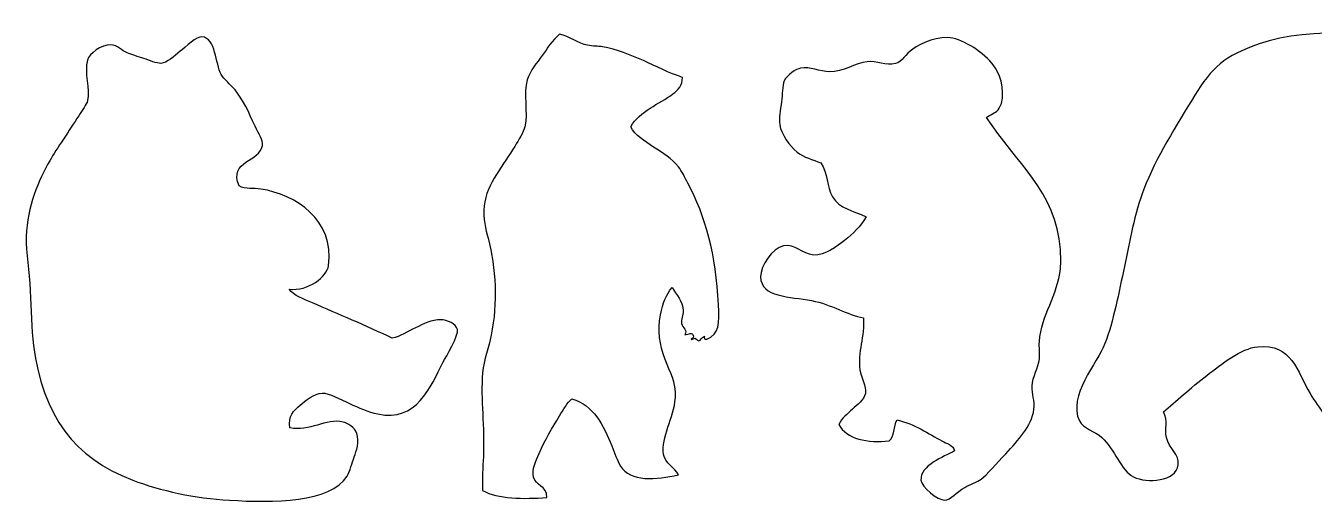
# Model space of a CAD drawing. Header units: centimetres. Extents: x -66 to 65, y -66 to 66.
# Drawn here: x 11.89 to 25.89, y -13.39 to -8.2 of the extents above; entities that cross this region are included whole.
import ezdxf

# ---------------------------------------------------------------- set-up
doc = ezdxf.new("R2010")
doc.units = ezdxf.units.CM
doc.header["$MEASUREMENT"] = 0
doc.layers.add('Layer 1', color=7, linetype='Continuous')

msp = doc.modelspace()

# ---------------------------------------------------------------- linework, layer by layer
at = {"layer": 'Layer 1'}
for points, knots in [([(32.33678, -10.86854), (32.34726, -11.01687), (32.59004, -10.93043), (32.61345, -11.06584), (32.61345, -11.06584), (32.56363, -11.18051), (32.4057, -11.16048), (32.30418, -11.16453), (32.30418, -11.16453), (31.98033, -11.17779), (31.7222, -11.13926), (31.44153, -11.08232), (31.44153, -11.08232), (31.2832, -11.05025), (31.12104, -10.97244), (30.98579, -11.00006), (30.98579, -11.00006), (30.9107, -11.01546), (30.79929, -11.11894), (30.77418, -11.23046), (30.77418, -11.23046), (30.74045, -11.38043), (30.77677, -11.68052), (30.82313, -11.80619), (30.82313, -11.80619), (30.87052, -11.93499), (31.07758, -12.12816), (31.16487, -12.25037), (31.16487, -12.25037), (31.28637, -12.42047), (31.39231, -12.57917), (31.5392, -12.66161), (31.5392, -12.66161), (31.7424, -12.62751), (32.00709, -12.71807), (32.02749, -12.87545), (32.02749, -12.87545), (32.06485, -13.16477), (31.61326, -13.13871), (31.2788, -13.13871), (31.2788, -13.13871), (31.1183, -13.13871), (30.93003, -13.15406), (30.85557, -13.12231), (30.85557, -13.12231), (30.75786, -13.08053), (30.71992, -12.92424), (30.64401, -12.84257), (30.64401, -12.84257), (30.55828, -12.75044), (30.40551, -12.6775), (30.28595, -12.59577), (30.28595, -12.59577), (29.95853, -12.37246), (29.62595, -11.98424), (29.37454, -11.74042), (29.37454, -11.74042), (29.00894, -12.0611), (28.56605, -12.46718), (28.13756, -12.79328), (28.13756, -12.79328), (27.9016, -12.97272), (27.66954, -13.24101), (27.25853, -13.12234), (27.25853, -13.12234), (27.03564, -13.22595), (26.63194, -13.147), (26.33087, -13.17161), (26.33087, -13.17161), (26.19403, -13.05863), (26.2085, -12.84257), (26.13548, -12.66165), (26.13548, -12.66165), (26.07894, -12.52155), (25.93493, -12.35868), (25.84259, -12.20109), (25.84259, -12.20109), (25.70191, -11.96095), (25.64167, -11.65253), (25.27297, -11.69108), (25.27297, -11.69108), (25.08983, -11.71024), (24.87972, -11.88113), (24.71951, -12.00363), (24.71951, -12.00363), (24.542, -12.13949), (24.38275, -12.28729), (24.24752, -12.39849), (24.24752, -12.39849), (24.30541, -12.50358), (24.25601, -12.576), (24.28006, -12.67813), (24.28006, -12.67813), (24.30916, -12.80198), (24.42532, -12.85995), (24.41026, -12.9742), (24.41026, -12.9742), (24.38639, -13.15552), (24.06895, -13.17851), (23.92208, -13.10586), (23.92208, -13.10586), (23.79487, -13.04299), (23.70909, -12.7946), (23.58021, -12.67813), (23.58021, -12.67813), (23.50025, -12.60595), (23.37905, -12.58471), (23.33605, -12.49718), (23.33605, -12.49718), (23.20381, -12.22789), (23.53385, -11.86453), (23.61267, -11.65819), (23.61267, -11.65819), (23.70303, -11.42192), (23.76491, -11.09955), (23.82428, -10.81922), (23.82428, -10.81922), (23.88397, -10.53765), (23.9312, -10.25463), (24.03589, -9.98015), (24.03589, -9.98015), (24.1653, -9.64114), (24.39048, -9.28438), (24.58927, -8.96023), (24.58927, -8.96023), (24.77178, -8.66268), (24.90939, -8.5328), (25.28912, -8.40085), (25.28912, -8.40085), (25.8535, -8.20495), (26.66876, -8.30224), (27.42132, -8.30224), (27.42132, -8.30224), (27.94604, -8.30224), (28.44375, -8.25877), (28.88619, -8.23639), (28.88619, -8.23639), (29.26685, -8.21713), (29.58284, -8.34725), (29.89528, -8.54894), (29.89528, -8.54894), (30.11004, -8.51711), (30.28049, -8.68951), (30.49752, -8.76286), (30.49752, -8.76286), (30.5698, -8.78725), (30.64465, -8.78228), (30.70913, -8.81218), (30.70913, -8.81218), (30.90995, -8.90545), (31.03883, -9.14037), (31.21358, -9.20702), (31.21358, -9.20702), (31.3387, -9.25462), (31.48121, -9.24118), (31.60426, -9.27285), (31.60426, -9.27285), (31.89692, -9.3481), (32.13255, -9.45602), (32.28789, -9.68407), (32.28789, -9.68407), (32.29488, -9.99662), (32.4038, -10.12495), (32.61341, -10.2598), (32.61341, -10.2598), (32.7316, -10.33592), (32.89935, -10.38339), (32.9226, -10.49015), (32.9226, -10.49015), (32.95393, -10.6334), (32.80793, -10.89179), (32.64593, -10.91793), (32.64593, -10.91793), (32.52895, -10.93675), (32.44933, -10.83131), (32.33678, -10.86854)], [0, 0, 0, 0, 0.02222222, 0.02222222, 0.02222222, 0.02222222, 0.04444444, 0.04444444, 0.04444444, 0.04444444, 0.06666667, 0.06666667, 0.06666667, 0.06666667, 0.08888889, 0.08888889, 0.08888889, 0.08888889, 0.11111111, 0.11111111, 0.11111111, 0.11111111, 0.13333333, 0.13333333, 0.13333333, 0.13333333, 0.15555556, 0.15555556, 0.15555556, 0.15555556, 0.17777778, 0.17777778, 0.17777778, 0.17777778, 0.2, 0.2, 0.2, 0.2, 0.22222222, 0.22222222, 0.22222222, 0.22222222, 0.24444444, 0.24444444, 0.24444444, 0.24444444, 0.26666667, 0.26666667, 0.26666667, 0.26666667, 0.28888889, 0.28888889, 0.28888889, 0.28888889, 0.31111111, 0.31111111, 0.31111111, 0.31111111, 0.33333333, 0.33333333, 0.33333333, 0.33333333, 0.35555556, 0.35555556, 0.35555556, 0.35555556, 0.37777778, 0.37777778, 0.37777778, 0.37777778, 0.4, 0.4, 0.4, 0.4, 0.42222222, 0.42222222, 0.42222222, 0.42222222, 0.44444444, 0.44444444, 0.44444444, 0.44444444, 0.46666667, 0.46666667, 0.46666667, 0.46666667, 0.48888889, 0.48888889, 0.48888889, 0.48888889, 0.51111111, 0.51111111, 0.51111111, 0.51111111, 0.53333333, 0.53333333, 0.53333333, 0.53333333, 0.55555556, 0.55555556, 0.55555556, 0.55555556, 0.57777778, 0.57777778, 0.57777778, 0.57777778, 0.6, 0.6, 0.6, 0.6, 0.62222222, 0.62222222, 0.62222222, 0.62222222, 0.64444444, 0.64444444, 0.64444444, 0.64444444, 0.66666667, 0.66666667, 0.66666667, 0.66666667, 0.68888889, 0.68888889, 0.68888889, 0.68888889, 0.71111111, 0.71111111, 0.71111111, 0.71111111, 0.73333333, 0.73333333, 0.73333333, 0.73333333, 0.75555556, 0.75555556, 0.75555556, 0.75555556, 0.77777778, 0.77777778, 0.77777778, 0.77777778, 0.8, 0.8, 0.8, 0.8, 0.82222222, 0.82222222, 0.82222222, 0.82222222, 0.84444444, 0.84444444, 0.84444444, 0.84444444, 0.86666667, 0.86666667, 0.86666667, 0.86666667, 0.88888889, 0.88888889, 0.88888889, 0.88888889, 0.91111111, 0.91111111, 0.91111111, 0.91111111, 0.93333333, 0.93333333, 0.93333333, 0.93333333, 0.95555556, 0.95555556, 0.95555556, 0.95555556, 1, 1, 1, 1]), ([(14.20478, -9.94416), (14.27905, -9.98602), (14.36218, -9.96697), (14.44121, -9.97914), (14.44121, -9.97914), (14.81814, -10.03719), (15.24359, -10.309), (15.17678, -10.81102), (15.17678, -10.81102), (15.16112, -10.92868), (14.95628, -11.09357), (14.74771, -11.06499), (14.74771, -11.06499), (14.80052, -11.14167), (14.90977, -11.17281), (15.00166, -11.21384), (15.00166, -11.21384), (15.27746, -11.33708), (15.59367, -11.46519), (15.86859, -11.59915), (15.86859, -11.59915), (15.95514, -11.58121), (16.03374, -11.527), (16.12254, -11.48533), (16.12254, -11.48533), (16.20316, -11.44744), (16.30492, -11.3949), (16.394, -11.39775), (16.394, -11.39775), (16.46888, -11.40013), (16.56148, -11.44474), (16.57786, -11.50282), (16.57786, -11.50282), (16.59657, -11.56905), (16.45128, -11.80016), (16.42025, -11.86183), (16.42025, -11.86183), (16.28822, -12.12443), (16.13257, -12.51538), (15.71095, -12.42224), (15.71095, -12.42224), (15.60787, -12.39946), (15.50338, -12.35345), (15.40448, -12.30839), (15.40448, -12.30839), (15.3073, -12.2642), (15.18268, -12.19417), (15.10672, -12.19457), (15.10672, -12.19457), (15.0256, -12.19505), (14.92088, -12.28344), (14.87034, -12.32596), (14.87034, -12.32596), (14.7998, -12.38517), (14.73543, -12.44695), (14.75646, -12.57115), (14.75646, -12.57115), (14.96863, -12.62163), (15.15016, -12.46518), (15.33439, -12.50985), (15.33439, -12.50985), (15.38466, -12.52205), (15.4607, -12.56867), (15.48327, -12.63246), (15.48327, -12.63246), (15.51468, -12.72133), (15.47832, -12.8269), (15.457, -12.88641), (15.457, -12.88641), (15.43221, -12.95541), (15.41041, -13.04291), (15.37818, -13.09654), (15.37818, -13.09654), (15.20086, -13.39174), (14.57213, -13.38539), (14.09974, -13.35927), (14.09974, -13.35927), (13.72443, -13.3385), (13.35057, -13.25576), (13.04892, -13.14038), (13.04892, -13.14038), (12.40908, -12.89551), (12.07787, -12.45521), (11.97188, -11.67803), (11.97188, -11.67803), (11.94701, -11.49563), (11.94505, -11.28785), (11.93685, -11.08251), (11.93685, -11.08251), (11.92846, -10.87254), (11.88735, -10.66992), (11.89306, -10.49585), (11.89306, -10.49585), (11.90393, -10.16335), (12.02728, -9.88313), (12.14703, -9.67273), (12.14703, -9.67273), (12.22363, -9.53814), (12.36317, -9.3406), (12.46225, -9.18232), (12.46225, -9.18232), (12.49998, -9.12207), (12.54869, -9.06164), (12.55858, -9.01598), (12.55858, -9.01598), (12.58514, -8.89382), (12.51977, -8.7188), (12.55858, -8.57812), (12.55858, -8.57812), (12.57776, -8.50859), (12.70497, -8.40884), (12.81253, -8.41172), (12.81253, -8.41172), (12.88368, -8.41368), (12.93035, -8.47525), (12.98766, -8.49935), (12.98766, -8.49935), (13.03407, -8.5188), (13.10852, -8.5392), (13.17155, -8.56063), (13.17155, -8.56063), (13.23373, -8.58172), (13.3067, -8.61582), (13.35544, -8.61318), (13.35544, -8.61318), (13.42235, -8.60948), (13.49866, -8.53473), (13.5656, -8.48181), (13.5656, -8.48181), (13.62471, -8.43503), (13.74623, -8.31793), (13.80206, -8.3242), (13.80206, -8.3242), (13.95592, -8.34145), (13.94464, -8.61453), (14.01219, -8.73573), (14.01219, -8.73573), (14.04092, -8.78724), (14.10897, -8.83685), (14.16107, -8.90213), (14.16107, -8.90213), (14.25867, -9.02445), (14.30215, -9.13012), (14.37996, -9.2962), (14.37996, -9.2962), (14.41959, -9.38071), (14.46791, -9.44503), (14.45878, -9.50633), (14.45878, -9.50633), (14.43232, -9.68331), (14.08913, -9.66728), (14.20478, -9.94416)], [0, 0, 0, 0, 0.02564103, 0.02564103, 0.02564103, 0.02564103, 0.05128205, 0.05128205, 0.05128205, 0.05128205, 0.07692308, 0.07692308, 0.07692308, 0.07692308, 0.1025641, 0.1025641, 0.1025641, 0.1025641, 0.12820513, 0.12820513, 0.12820513, 0.12820513, 0.15384615, 0.15384615, 0.15384615, 0.15384615, 0.17948718, 0.17948718, 0.17948718, 0.17948718, 0.20512821, 0.20512821, 0.20512821, 0.20512821, 0.23076923, 0.23076923, 0.23076923, 0.23076923, 0.25641026, 0.25641026, 0.25641026, 0.25641026, 0.28205128, 0.28205128, 0.28205128, 0.28205128, 0.30769231, 0.30769231, 0.30769231, 0.30769231, 0.33333333, 0.33333333, 0.33333333, 0.33333333, 0.35897436, 0.35897436, 0.35897436, 0.35897436, 0.38461538, 0.38461538, 0.38461538, 0.38461538, 0.41025641, 0.41025641, 0.41025641, 0.41025641, 0.43589744, 0.43589744, 0.43589744, 0.43589744, 0.46153846, 0.46153846, 0.46153846, 0.46153846, 0.48717949, 0.48717949, 0.48717949, 0.48717949, 0.51282051, 0.51282051, 0.51282051, 0.51282051, 0.53846154, 0.53846154, 0.53846154, 0.53846154, 0.56410256, 0.56410256, 0.56410256, 0.56410256, 0.58974359, 0.58974359, 0.58974359, 0.58974359, 0.61538462, 0.61538462, 0.61538462, 0.61538462, 0.64102564, 0.64102564, 0.64102564, 0.64102564, 0.66666667, 0.66666667, 0.66666667, 0.66666667, 0.69230769, 0.69230769, 0.69230769, 0.69230769, 0.71794872, 0.71794872, 0.71794872, 0.71794872, 0.74358974, 0.74358974, 0.74358974, 0.74358974, 0.76923077, 0.76923077, 0.76923077, 0.76923077, 0.79487179, 0.79487179, 0.79487179, 0.79487179, 0.82051282, 0.82051282, 0.82051282, 0.82051282, 0.84615385, 0.84615385, 0.84615385, 0.84615385, 0.87179487, 0.87179487, 0.87179487, 0.87179487, 0.8974359, 0.8974359, 0.8974359, 0.8974359, 0.92307692, 0.92307692, 0.92307692, 0.92307692, 0.94871795, 0.94871795, 0.94871795, 0.94871795, 1, 1, 1, 1]), ([(19.1409, -11.57566), (19.12987, -11.52026), (19.09275, -11.5609), (19.04726, -11.55859), (19.04726, -11.55859), (19.08483, -11.51787), (19.02025, -11.48652), (19.01321, -11.43937), (19.01321, -11.43937), (19.00678, -11.39635), (19.03184, -11.34796), (19.03025, -11.30319), (19.03025, -11.30319), (19.02615, -11.18786), (18.9568, -11.12846), (18.91106, -11.04779), (18.91106, -11.04779), (18.84203, -11.13082), (18.80972, -11.2108), (18.78335, -11.34576), (18.78335, -11.34576), (18.74964, -11.51867), (18.77343, -11.66241), (18.83447, -11.83101), (18.83447, -11.83101), (18.88749, -11.97759), (18.958, -12.06329), (18.94515, -12.24826), (18.94515, -12.24826), (18.93025, -12.46199), (18.78868, -12.67771), (18.81746, -12.86119), (18.81746, -12.86119), (18.83302, -12.96049), (18.93957, -13.00467), (18.9792, -13.08254), (18.9792, -13.08254), (18.73684, -13.1407), (18.45633, -13.1598), (18.3492, -12.98893), (18.3492, -12.98893), (18.31163, -12.929), (18.2876, -12.8433), (18.25556, -12.76755), (18.25556, -12.76755), (18.16161, -12.54533), (18.06173, -12.32543), (17.82135, -12.25675), (17.82135, -12.25675), (17.7714, -12.30207), (17.72859, -12.37322), (17.68517, -12.44402), (17.68517, -12.44402), (17.60775, -12.57007), (17.53251, -12.69569), (17.46385, -12.85267), (17.46385, -12.85267), (17.42845, -12.93347), (17.38569, -13.02518), (17.40421, -13.10807), (17.40421, -13.10807), (17.42585, -13.20488), (17.55018, -13.19594), (17.54896, -13.32939), (17.54896, -13.32939), (17.29766, -13.34706), (17.01379, -13.34908), (16.85086, -13.25277), (16.85086, -13.25277), (16.84575, -13.12683), (16.85396, -13.00533), (16.85933, -12.88672), (16.85933, -12.88672), (16.87399, -12.56475), (16.82734, -12.26188), (16.85086, -11.97573), (16.85086, -11.97573), (16.86274, -11.83063), (16.91881, -11.69625), (16.94447, -11.56708), (16.94447, -11.56708), (17.01522, -11.21114), (16.99591, -10.84374), (16.91044, -10.51142), (16.91044, -10.51142), (16.88642, -10.418), (16.85265, -10.29938), (16.86787, -10.16238), (16.86787, -10.16238), (16.89515, -9.91671), (17.08446, -9.70838), (17.1999, -9.51539), (17.1999, -9.51539), (17.24102, -9.44662), (17.29743, -9.36156), (17.31058, -9.30253), (17.31058, -9.30253), (17.3445, -9.15032), (17.29338, -8.93442), (17.33614, -8.7917), (17.33614, -8.7917), (17.36633, -8.69092), (17.4411, -8.60559), (17.49788, -8.5278), (17.49788, -8.5278), (17.55447, -8.45033), (17.60649, -8.3658), (17.68521, -8.2979), (17.68521, -8.2979), (17.79305, -8.31983), (17.89233, -8.39688), (17.99168, -8.41712), (17.99168, -8.41712), (18.04835, -8.42866), (18.10307, -8.42551), (18.15345, -8.43419), (18.15345, -8.43419), (18.47431, -8.48904), (18.72836, -8.66731), (19.02181, -8.76619), (19.02181, -8.76619), (19.02565, -8.85022), (18.97358, -8.90401), (18.91965, -8.94494), (18.91965, -8.94494), (18.77045, -9.05818), (18.55841, -9.12851), (18.45988, -9.30255), (18.45988, -9.30255), (18.5636, -9.48506), (18.84355, -9.56065), (18.97923, -9.73678), (18.97923, -9.73678), (19.01627, -9.78483), (19.04929, -9.85529), (19.08139, -9.91551), (19.08139, -9.91551), (19.27073, -10.2709), (19.38944, -10.69034), (19.41342, -11.23512), (19.41342, -11.23512), (19.42236, -11.43742), (19.42485, -11.5558), (19.28573, -11.60972), (19.28573, -11.60972), (19.25731, -11.61824), (19.25782, -11.59789), (19.2602, -11.57567), (19.2602, -11.57567), (19.22562, -11.59144), (19.22721, -11.62205), (19.20062, -11.62673), (19.20062, -11.62673), (19.17982, -11.63035), (19.17469, -11.57982), (19.13246, -11.60972), (19.13246, -11.60972), (19.12524, -11.60811), (19.1245, -11.61303), (19.12399, -11.61816), (19.12399, -11.61816), (19.1001, -11.60723), (19.15071, -11.60061), (19.1409, -11.57566)], [0, 0, 0, 0, 0.02380952, 0.02380952, 0.02380952, 0.02380952, 0.04761905, 0.04761905, 0.04761905, 0.04761905, 0.07142857, 0.07142857, 0.07142857, 0.07142857, 0.0952381, 0.0952381, 0.0952381, 0.0952381, 0.11904762, 0.11904762, 0.11904762, 0.11904762, 0.14285714, 0.14285714, 0.14285714, 0.14285714, 0.16666667, 0.16666667, 0.16666667, 0.16666667, 0.19047619, 0.19047619, 0.19047619, 0.19047619, 0.21428571, 0.21428571, 0.21428571, 0.21428571, 0.23809524, 0.23809524, 0.23809524, 0.23809524, 0.26190476, 0.26190476, 0.26190476, 0.26190476, 0.28571429, 0.28571429, 0.28571429, 0.28571429, 0.30952381, 0.30952381, 0.30952381, 0.30952381, 0.33333333, 0.33333333, 0.33333333, 0.33333333, 0.35714286, 0.35714286, 0.35714286, 0.35714286, 0.38095238, 0.38095238, 0.38095238, 0.38095238, 0.4047619, 0.4047619, 0.4047619, 0.4047619, 0.42857143, 0.42857143, 0.42857143, 0.42857143, 0.45238095, 0.45238095, 0.45238095, 0.45238095, 0.47619048, 0.47619048, 0.47619048, 0.47619048, 0.5, 0.5, 0.5, 0.5, 0.52380952, 0.52380952, 0.52380952, 0.52380952, 0.54761905, 0.54761905, 0.54761905, 0.54761905, 0.57142857, 0.57142857, 0.57142857, 0.57142857, 0.5952381, 0.5952381, 0.5952381, 0.5952381, 0.61904762, 0.61904762, 0.61904762, 0.61904762, 0.64285714, 0.64285714, 0.64285714, 0.64285714, 0.66666667, 0.66666667, 0.66666667, 0.66666667, 0.69047619, 0.69047619, 0.69047619, 0.69047619, 0.71428571, 0.71428571, 0.71428571, 0.71428571, 0.73809524, 0.73809524, 0.73809524, 0.73809524, 0.76190476, 0.76190476, 0.76190476, 0.76190476, 0.78571429, 0.78571429, 0.78571429, 0.78571429, 0.80952381, 0.80952381, 0.80952381, 0.80952381, 0.83333333, 0.83333333, 0.83333333, 0.83333333, 0.85714286, 0.85714286, 0.85714286, 0.85714286, 0.88095238, 0.88095238, 0.88095238, 0.88095238, 0.9047619, 0.9047619, 0.9047619, 0.9047619, 0.92857143, 0.92857143, 0.92857143, 0.92857143, 0.95238095, 0.95238095, 0.95238095, 0.95238095, 1, 1, 1, 1]), ([(22.32643, -9.20023), (22.63972, -9.6854), (23.08213, -10.00025), (23.12844, -10.63581), (23.12844, -10.63581), (23.1332, -10.70135), (23.13519, -10.77122), (23.12844, -10.84372), (23.12844, -10.84372), (23.10143, -11.13386), (22.92193, -11.34418), (22.90071, -11.63583), (22.90071, -11.63583), (22.89621, -11.69732), (22.9077, -11.76116), (22.90071, -11.82398), (22.90071, -11.82398), (22.89042, -11.91653), (22.82634, -12.0149), (22.82155, -12.12097), (22.82155, -12.12097), (22.81777, -12.20389), (22.85282, -12.28104), (22.84131, -12.36849), (22.84131, -12.36849), (22.81559, -12.56418), (22.66994, -12.70472), (22.53439, -12.8536), (22.53439, -12.8536), (22.43708, -12.96044), (22.32817, -13.08593), (22.26705, -13.13086), (22.26705, -13.13086), (22.22421, -13.16237), (22.15193, -13.18298), (22.08883, -13.21997), (22.08883, -13.21997), (22.00144, -13.27122), (21.93373, -13.35729), (21.87102, -13.35859), (21.87102, -13.35859), (21.79723, -13.3601), (21.61885, -13.21527), (21.61361, -13.14078), (21.61361, -13.14078), (21.60239, -12.98055), (21.86107, -12.88916), (21.97995, -12.82391), (21.97995, -12.82391), (21.96407, -12.75832), (21.89108, -12.74141), (21.84131, -12.71501), (21.84131, -12.71501), (21.69727, -12.63873), (21.54664, -12.52917), (21.35617, -12.48728), (21.35617, -12.48728), (21.31064, -12.54742), (21.33096, -12.67331), (21.26708, -12.71501), (21.26708, -12.71501), (21.03898, -12.74097), (20.79916, -12.69506), (20.72251, -12.53681), (20.72251, -12.53681), (20.75378, -12.46246), (20.81506, -12.42336), (20.87102, -12.36851), (20.87102, -12.36851), (20.9178, -12.32268), (20.99649, -12.27371), (21.00964, -12.20016), (21.00964, -12.20016), (21.0248, -12.11547), (20.96249, -12.03188), (20.95024, -11.94277), (20.95024, -11.94277), (20.92455, -11.7564), (21.00318, -11.57508), (20.98987, -11.37841), (20.98987, -11.37841), (20.80979, -11.34539), (20.64287, -11.23165), (20.42549, -11.19026), (20.42549, -11.19026), (20.19324, -11.14618), (19.87611, -11.15631), (19.87103, -10.93285), (19.87103, -10.93285), (19.86825, -10.81064), (19.9984, -10.6239), (20.11855, -10.59622), (20.11855, -10.59622), (20.24682, -10.56667), (20.32455, -10.68681), (20.44531, -10.69523), (20.44531, -10.69523), (20.57273, -10.70415), (20.70122, -10.59932), (20.78194, -10.53685), (20.78194, -10.53685), (20.88539, -10.45671), (20.95228, -10.39067), (21.01954, -10.27941), (21.01954, -10.27941), (20.87476, -10.21345), (20.72969, -10.19162), (20.6532, -10.06158), (20.6532, -10.06158), (20.5893, -9.95299), (20.60589, -9.80729), (20.52448, -9.69526), (20.52448, -9.69526), (20.4404, -9.65576), (20.34073, -9.63822), (20.26707, -9.57649), (20.26707, -9.57649), (20.19061, -9.51238), (20.09655, -9.38779), (20.07895, -9.27939), (20.07895, -9.27939), (20.06763, -9.2098), (20.08691, -9.12159), (20.09877, -9.0319), (20.09877, -9.0319), (20.10941, -8.95131), (20.10512, -8.85672), (20.12843, -8.80417), (20.12843, -8.80417), (20.15798, -8.73755), (20.25948, -8.67463), (20.30668, -8.66555), (20.30668, -8.66555), (20.40786, -8.64624), (20.51417, -8.70468), (20.62349, -8.70518), (20.62349, -8.70518), (20.76314, -8.70582), (20.90069, -8.61152), (21.02947, -8.59628), (21.02947, -8.59628), (21.12797, -8.58461), (21.2373, -8.64065), (21.33639, -8.61607), (21.33639, -8.61607), (21.41262, -8.59721), (21.4441, -8.51251), (21.52451, -8.45764), (21.52451, -8.45764), (21.61383, -8.39676), (21.81121, -8.30495), (21.96015, -8.33887), (21.96015, -8.33887), (22.12115, -8.37559), (22.33417, -8.52799), (22.4255, -8.66558), (22.4255, -8.66558), (22.48336, -8.75268), (22.54123, -8.97273), (22.46511, -9.10127), (22.46511, -9.10127), (22.43393, -9.15367), (22.39392, -9.15105), (22.32643, -9.20023)], [0, 0, 0, 0, 0.02380952, 0.02380952, 0.02380952, 0.02380952, 0.04761905, 0.04761905, 0.04761905, 0.04761905, 0.07142857, 0.07142857, 0.07142857, 0.07142857, 0.0952381, 0.0952381, 0.0952381, 0.0952381, 0.11904762, 0.11904762, 0.11904762, 0.11904762, 0.14285714, 0.14285714, 0.14285714, 0.14285714, 0.16666667, 0.16666667, 0.16666667, 0.16666667, 0.19047619, 0.19047619, 0.19047619, 0.19047619, 0.21428571, 0.21428571, 0.21428571, 0.21428571, 0.23809524, 0.23809524, 0.23809524, 0.23809524, 0.26190476, 0.26190476, 0.26190476, 0.26190476, 0.28571429, 0.28571429, 0.28571429, 0.28571429, 0.30952381, 0.30952381, 0.30952381, 0.30952381, 0.33333333, 0.33333333, 0.33333333, 0.33333333, 0.35714286, 0.35714286, 0.35714286, 0.35714286, 0.38095238, 0.38095238, 0.38095238, 0.38095238, 0.4047619, 0.4047619, 0.4047619, 0.4047619, 0.42857143, 0.42857143, 0.42857143, 0.42857143, 0.45238095, 0.45238095, 0.45238095, 0.45238095, 0.47619048, 0.47619048, 0.47619048, 0.47619048, 0.5, 0.5, 0.5, 0.5, 0.52380952, 0.52380952, 0.52380952, 0.52380952, 0.54761905, 0.54761905, 0.54761905, 0.54761905, 0.57142857, 0.57142857, 0.57142857, 0.57142857, 0.5952381, 0.5952381, 0.5952381, 0.5952381, 0.61904762, 0.61904762, 0.61904762, 0.61904762, 0.64285714, 0.64285714, 0.64285714, 0.64285714, 0.66666667, 0.66666667, 0.66666667, 0.66666667, 0.69047619, 0.69047619, 0.69047619, 0.69047619, 0.71428571, 0.71428571, 0.71428571, 0.71428571, 0.73809524, 0.73809524, 0.73809524, 0.73809524, 0.76190476, 0.76190476, 0.76190476, 0.76190476, 0.78571429, 0.78571429, 0.78571429, 0.78571429, 0.80952381, 0.80952381, 0.80952381, 0.80952381, 0.83333333, 0.83333333, 0.83333333, 0.83333333, 0.85714286, 0.85714286, 0.85714286, 0.85714286, 0.88095238, 0.88095238, 0.88095238, 0.88095238, 0.9047619, 0.9047619, 0.9047619, 0.9047619, 0.92857143, 0.92857143, 0.92857143, 0.92857143, 0.95238095, 0.95238095, 0.95238095, 0.95238095, 1, 1, 1, 1])]:
    msp.add_open_spline(points, degree=3, knots=knots, dxfattribs=at)

doc.saveas('drawing.dxf')
